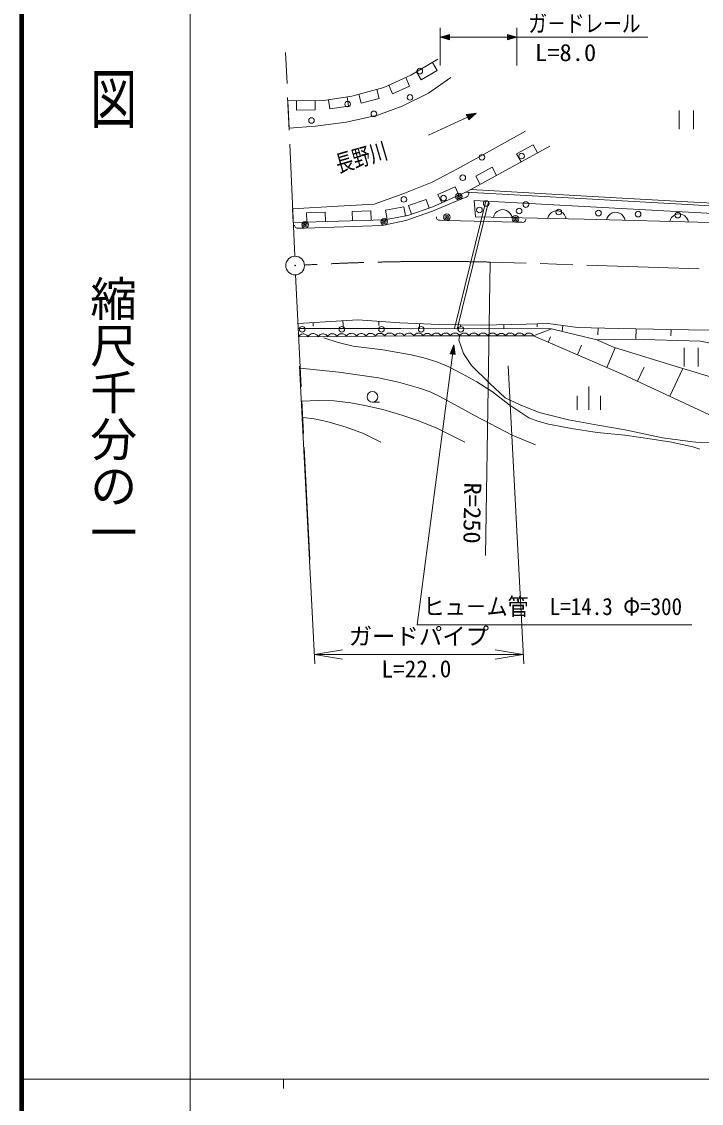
# Model space of a CAD drawing. Units: millimetres, scale not verified. Extents: x 40000 to 680000, y 20000 to 380000.
# Drawn here: x 40000 to 112670, y 202409 to 318142 of the extents above; entities that cross this region are included whole.
import ezdxf
from ezdxf.enums import TextEntityAlignment as Align

# ---------------------------------------------------------------- set-up
doc = ezdxf.new("R2010")
doc.units = ezdxf.units.MM
doc.header["$LTSCALE"] = 1000
doc.linetypes.add('CHAIN', pattern=[18.5, 12, -1.5, 3.5, -1.5])
for name, color, linetype, lineweight in [('M-BGD', 7, 'Continuous', 13), ('M-BMK', 2, 'CHAIN', 13), ('M-BMK-SRVR', 3, 'Continuous', 13), ('M-STR-HTXT', 7, 'Continuous', 13), ('M-TTL', 2, 'Continuous', 140), ('M-TTL-BAND', 7, 'Continuous', 13)]:
    doc.layers.add(name, color=color, linetype=linetype, lineweight=lineweight)
doc.layers.add('M-BGD-HTXT', color=7, linetype='Continuous')
doc.styles.add('@ＭＳ ゴシック', font='')
doc.styles.add('ＭＳ ゴシック', font='')
doc.styles.get('@ＭＳ ゴシック').set_extended_font_data('@MS Gothic')
doc.styles.get('ＭＳ ゴシック').set_extended_font_data('MS Gothic')

# ---------------------------------------------------------------- blocks, each defined once
blk = doc.blocks.new('open_arrow')
at = {"color": 0, "linetype": 'Continuous', "lineweight": -2}
blk.add_lwpolyline([(7.5, 1.25), (0, 0), (7.5, -1.25)], dxfattribs=at)

msp = doc.modelspace()

# ---------------------------------------------------------------- linework, layer by layer
at = {"layer": 'M-BGD'}
for p, q in [((81609, 312410), (84509, 314140)), ((84430, 312929), (83918, 313787)), ((82200, 312763), (82712, 311904)), ((82712, 311904), (84430, 312929)), ((78708, 311087), (81609, 312410)), ((79249, 311334), (79664, 310424)), ((81483, 311254), (81068, 312164)), ((85883, 312156), (83491, 310476)), ((72297, 309713), (75299, 310171)), ((75299, 310171), (78708, 311087)), ((76038, 310370), (76297, 309404)), ((78229, 309923), (77969, 310889)), ((79664, 310424), (81483, 311254)), ((83491, 310476), (80693, 309103)), ((68455, 309668), (72297, 309713)), ((68584, 306757), (68455, 309668)), ((69376, 309679), (69388, 308679)), ((71388, 308702), (71376, 309702)), ((72809, 309791), (72960, 308803)), ((72960, 308803), (74937, 309104)), ((74937, 309104), (74786, 310093)), ((76297, 309404), (78229, 309923)), ((80693, 309103), (78098, 308136)), ((69388, 308679), (71388, 308702)), ((78098, 308136), (74688, 307372)), ((83491, 305999), (88580, 308339)), ((88580, 308339), (87538, 308212)), ((87538, 308212), (87805, 307631)), ((88471, 308289), (87599, 308174)), ((87599, 308174), (87816, 307702)), ((88362, 308239), (87661, 308136)), ((87661, 308136), (87828, 307773)), ((88253, 308189), (87722, 308099)), ((87722, 308099), (87839, 307844)), ((88144, 308139), (87783, 308061)), ((87783, 308061), (87850, 307916)), ((87805, 307631), (88580, 308339)), ((87816, 307702), (88471, 308289)), ((87828, 307773), (88362, 308239)), ((87839, 307844), (88253, 308189)), ((87999, 308072), (87845, 308023)), ((87845, 308023), (87862, 307987)), ((87850, 307916), (88144, 308139)), ((87862, 307987), (87999, 308072)), ((110308, 308646), (110308, 306646)), ((111828, 306646), (111828, 308646)), ((71432, 306965), (68584, 306757)), ((74688, 307372), (71432, 306965)), ((90005, 304268), (93872, 306406)), ((96467, 304828), (87715, 299994)), ((94671, 304978), (92920, 304012)), ((95154, 304103), (94671, 304978)), ((86595, 302386), (90005, 304268)), ((92920, 304012), (93404, 303136)), ((83899, 300961), (86595, 302386)), ((90295, 302561), (88544, 301594)), ((90778, 301686), (90295, 302561)), ((80845, 299740), (83899, 300961)), ((88544, 301594), (89028, 300719)), ((87715, 299994), (83949, 298315)), ((86338, 300475), (84512, 299660)), ((86745, 299562), (86338, 300475)), ((100378, 299185), (87503, 299900)), ((87775, 299865), (87796, 299814)), ((87796, 299814), (87804, 299725)), ((100395, 299485), (88047, 300170)), ((73823, 298417), (77691, 298620)), ((77691, 298620), (80845, 299740)), ((83244, 299129), (81354, 298475)), ((83571, 298184), (83244, 299129)), ((86880, 299105), (83926, 297852)), ((84512, 299660), (84919, 298747)), ((86271, 285307), (89615, 298939)), ((86563, 285235), (89907, 298867)), ((87525, 299379), (86880, 299105)), ((87628, 299423), (87525, 299379)), ((87707, 299487), (87628, 299423)), ((87755, 299553), (87707, 299487)), ((87792, 299644), (87755, 299553)), ((87804, 299725), (87792, 299644)), ((88529, 297246), (88398, 299005)), ((88398, 299005), (122464, 297137)), ((111834, 298531), (100378, 299185)), ((111851, 298830), (100395, 299485)), ((124552, 298114), (111851, 298830)), ((68966, 298113), (73823, 298417)), ((69032, 296638), (68966, 298113)), ((72445, 297744), (70446, 297682)), ((70446, 297682), (70477, 296682)), ((72476, 296744), (72445, 297744)), ((77334, 297896), (75335, 297834)), ((75335, 297834), (75366, 296834)), ((77365, 296896), (77334, 297896)), ((80860, 298334), (78893, 297973)), ((78893, 297973), (79073, 296989)), ((81040, 297351), (80860, 298334)), ((83926, 297852), (81060, 296867)), ((83949, 298315), (81303, 297399)), ((81354, 298475), (81681, 297530)), ((90515, 297443), (90430, 297205)), ((90639, 297640), (90515, 297443)), ((90844, 297836), (90639, 297640)), ((91046, 297951), (90844, 297836)), ((91288, 298026), (91046, 297951)), ((91608, 298019), (91288, 298026)), ((91846, 297934), (91608, 298019)), ((92043, 297809), (91846, 297934)), ((92239, 297605), (92043, 297809)), ((92355, 297402), (92239, 297605)), ((96440, 297513), (96316, 297316)), ((96645, 297708), (96440, 297513)), ((96847, 297824), (96645, 297708)), ((97089, 297899), (96847, 297824)), ((97409, 297892), (97089, 297899)), ((97647, 297807), (97409, 297892)), ((97844, 297682), (97647, 297807)), ((98040, 297478), (97844, 297682)), ((98155, 297275), (98040, 297478)), ((102932, 297558), (102727, 297364)), ((103135, 297673), (102932, 297558)), ((103377, 297747), (103135, 297673)), ((103697, 297738), (103377, 297747)), ((103935, 297652), (103697, 297738)), ((104131, 297527), (103935, 297652)), ((104326, 297322), (104131, 297527)), ((109903, 297495), (109699, 297380)), ((110145, 297569), (109903, 297495)), ((110464, 297560), (110145, 297569)), ((110702, 297474), (110464, 297560)), ((110899, 297349), (110702, 297474)), ((124595, 297811), (111834, 298531)), ((78810, 296941), (69032, 296638)), ((69187, 296333), (69185, 296375)), ((69203, 296263), (69187, 296333)), ((78553, 296330), (70316, 296061)), ((81060, 296867), (78553, 296330)), ((81303, 297399), (78810, 296941)), ((84336, 297202), (84337, 297244)), ((84348, 297132), (84336, 297202)), ((84388, 297047), (84348, 297132)), ((84428, 296990), (84388, 297047)), ((84483, 296947), (84428, 296990)), ((84566, 296903), (84483, 296947)), ((84636, 296887), (84566, 296903)), ((84748, 296884), (84636, 296887)), ((85448, 296867), (84748, 296884)), ((92790, 296688), (85448, 296867)), ((100131, 296992), (88529, 297246)), ((92429, 297161), (92355, 297402)), ((93489, 296671), (92790, 296688)), ((93601, 296668), (93489, 296671)), ((93700, 296694), (93601, 296668)), ((93771, 296734), (93700, 296694)), ((93843, 296802), (93771, 296734)), ((93886, 296871), (93843, 296802)), ((93916, 296955), (93886, 296871)), ((93918, 297011), (93916, 296955)), ((96316, 297316), (96231, 297077)), ((98230, 297034), (98155, 297275)), ((113666, 296636), (100131, 296992)), ((102601, 297167), (102515, 296929)), ((102727, 297364), (102601, 297167)), ((104441, 297119), (104326, 297322)), ((104514, 296877), (104441, 297119)), ((109369, 296989), (109283, 296751)), ((109494, 297186), (109369, 296989)), ((109699, 297380), (109494, 297186)), ((111094, 297144), (110899, 297349)), ((111208, 296940), (111094, 297144)), ((111282, 296698), (111208, 296940)), ((69248, 296180), (69203, 296263)), ((69291, 296126), (69248, 296180)), ((69349, 296086), (69291, 296126)), ((69434, 296046), (69349, 296086)), ((69505, 296035), (69434, 296046)), ((69616, 296038), (69505, 296035)), ((70316, 296061), (69616, 296038)), ((69549, 285832), (75957, 286234)), ((71151, 285933), (71174, 285570)), ((74355, 286133), (74405, 285327)), ((75957, 286234), (80450, 285931)), ((78204, 286082), (78173, 285628)), ((80450, 285931), (84640, 285729)), ((69621, 284420), (69575, 285329)), ((69575, 285329), (80551, 285325)), ((80551, 285325), (69575, 285329)), ((70052, 284723), (69932, 284702)), ((70172, 284724), (70052, 284723)), ((70292, 284705), (70172, 284724)), ((70413, 284646), (70292, 284705)), ((70964, 284739), (70833, 284672)), ((71096, 284762), (70964, 284739)), ((71228, 284763), (71096, 284762)), ((71360, 284742), (71228, 284763)), ((71493, 284677), (71360, 284742)), ((72032, 284719), (71913, 284658)), ((72152, 284740), (72032, 284719)), ((72272, 284741), (72152, 284740)), ((72392, 284722), (72272, 284741)), ((72513, 284663), (72392, 284722)), ((73032, 284727), (72913, 284666)), ((73152, 284748), (73032, 284727)), ((73272, 284749), (73152, 284748)), ((73392, 284730), (73272, 284749)), ((73513, 284671), (73392, 284730)), ((74032, 284735), (73913, 284674)), ((74152, 284756), (74032, 284735)), ((74272, 284757), (74152, 284756)), ((74392, 284738), (74272, 284757)), ((74513, 284679), (74392, 284738)), ((75064, 284771), (74932, 284704)), ((75196, 284794), (75064, 284771)), ((75328, 284795), (75196, 284794)), ((75460, 284774), (75328, 284795)), ((75592, 284709), (75460, 284774)), ((75681, 284644), (75592, 284709)), ((76132, 284751), (76013, 284690)), ((76252, 284772), (76132, 284751)), ((76372, 284773), (76252, 284772)), ((76492, 284754), (76372, 284773)), ((76613, 284695), (76492, 284754)), ((77132, 284759), (77013, 284698)), ((77252, 284780), (77132, 284759)), ((77372, 284781), (77252, 284780)), ((77492, 284762), (77372, 284781)), ((77613, 284703), (77492, 284762)), ((78013, 284706), (77933, 284646)), ((78132, 284767), (78013, 284706)), ((78252, 284788), (78132, 284767)), ((78372, 284789), (78252, 284788)), ((78492, 284770), (78372, 284789)), ((78613, 284711), (78492, 284770)), ((78693, 284652), (78613, 284711)), ((79032, 284736), (78945, 284670)), ((79164, 284803), (79032, 284736)), ((79296, 284826), (79164, 284803)), ((79428, 284827), (79296, 284826)), ((79560, 284806), (79428, 284827)), ((79692, 284742), (79560, 284806)), ((79781, 284676), (79692, 284742)), ((80113, 284723), (80033, 284662)), ((80232, 284784), (80113, 284723)), ((80352, 284805), (80232, 284784)), ((80472, 284806), (80352, 284805)), ((80592, 284787), (80472, 284806)), ((80551, 285325), (96656, 285274)), ((96656, 285274), (80551, 285325)), ((80712, 284728), (80592, 284787)), ((80793, 284668), (80712, 284728)), ((81112, 284731), (81033, 284670)), ((81232, 284792), (81112, 284731)), ((81352, 284813), (81232, 284792)), ((81472, 284814), (81352, 284813)), ((81592, 284795), (81472, 284814)), ((81712, 284735), (81592, 284795)), ((81793, 284676), (81712, 284735)), ((82138, 284737), (82058, 284677)), ((82258, 284797), (82138, 284737)), ((82378, 284817), (82258, 284797)), ((82498, 284817), (82378, 284817)), ((82618, 284797), (82498, 284817)), ((82545, 285830), (82521, 285319)), ((82738, 284737), (82618, 284797)), ((82818, 284677), (82738, 284737)), ((83118, 284715), (83046, 284661)), ((83226, 284769), (83118, 284715)), ((83334, 284787), (83226, 284769)), ((83442, 284787), (83334, 284787)), ((83550, 284769), (83442, 284787)), ((83658, 284715), (83550, 284769)), ((83730, 284661), (83658, 284715)), ((84038, 284737), (83958, 284677)), ((84158, 284797), (84038, 284737)), ((84278, 284817), (84158, 284797)), ((84398, 284817), (84278, 284817)), ((84518, 284797), (84398, 284817)), ((84638, 284737), (84518, 284797)), ((84718, 284677), (84638, 284737)), ((84640, 285729), (89184, 285678)), ((85038, 284737), (84958, 284677)), ((85158, 284797), (85038, 284737)), ((85278, 284817), (85158, 284797)), ((85398, 284817), (85278, 284817)), ((85518, 284797), (85398, 284817)), ((85638, 284737), (85518, 284797)), ((85718, 284677), (85638, 284737)), ((86038, 284737), (85958, 284677)), ((86158, 284797), (86038, 284737)), ((86278, 284817), (86158, 284797)), ((86398, 284817), (86278, 284817)), ((86518, 284797), (86398, 284817)), ((86638, 284737), (86518, 284797)), ((86718, 284677), (86638, 284737)), ((86912, 285703), (86910, 285464)), ((87038, 284737), (86958, 284677)), ((87158, 284797), (87038, 284737)), ((87278, 284817), (87158, 284797)), ((87398, 284817), (87278, 284817)), ((87518, 284797), (87398, 284817)), ((87638, 284737), (87518, 284797)), ((87718, 284677), (87638, 284737)), ((88038, 284737), (87958, 284677)), ((88158, 284797), (88038, 284737)), ((88278, 284817), (88158, 284797)), ((88398, 284817), (88278, 284817)), ((88518, 284797), (88398, 284817)), ((88638, 284737), (88518, 284797)), ((88718, 284677), (88638, 284737)), ((89038, 284737), (88958, 284677)), ((89158, 284797), (89038, 284737)), ((89278, 284817), (89158, 284797)), ((89184, 285678), (93930, 285779)), ((89398, 284817), (89278, 284817)), ((89518, 284797), (89398, 284817)), ((89638, 284737), (89518, 284797)), ((89718, 284677), (89638, 284737)), ((90038, 284737), (89958, 284677)), ((90158, 284797), (90038, 284737)), ((90278, 284817), (90158, 284797)), ((90398, 284817), (90278, 284817)), ((90518, 284797), (90398, 284817)), ((90638, 284737), (90518, 284797)), ((90718, 284677), (90638, 284737)), ((91018, 284715), (90946, 284661)), ((91126, 284769), (91018, 284715)), ((91234, 284787), (91126, 284769)), ((91342, 284787), (91234, 284787)), ((91450, 284769), (91342, 284787)), ((91558, 284715), (91450, 284769)), ((91557, 285729), (91566, 285290)), ((91630, 284661), (91558, 284715)), ((91938, 284737), (91858, 284677)), ((92058, 284797), (91938, 284737)), ((92178, 284817), (92058, 284797)), ((92298, 284817), (92178, 284817)), ((92418, 284797), (92298, 284817)), ((92538, 284737), (92418, 284797)), ((92618, 284677), (92538, 284737)), ((92938, 284737), (92858, 284677)), ((93058, 284797), (92938, 284737)), ((93178, 284817), (93058, 284797)), ((93298, 284817), (93178, 284817)), ((93418, 284797), (93298, 284817)), ((93538, 284737), (93418, 284797)), ((93618, 284677), (93538, 284737)), ((93938, 284737), (93858, 284677)), ((93930, 285779), (96303, 285830)), ((94058, 284797), (93938, 284737)), ((94178, 284817), (94058, 284797)), ((94298, 284817), (94178, 284817)), ((94418, 284797), (94298, 284817)), ((94538, 284737), (94418, 284797)), ((94618, 284677), (94538, 284737)), ((96656, 285274), (94738, 284517)), ((95116, 285804), (95123, 285489)), ((96303, 285830), (99433, 285426)), ((101503, 284113), (96656, 285274)), ((97868, 285628), (97787, 285003)), ((99433, 285426), (103825, 285325)), ((101629, 285375), (101611, 284619)), ((103825, 285325), (111297, 285173)), ((105693, 285287), (105670, 284153)), ((109429, 285211), (109415, 284514)), ((111297, 285173), (118567, 285072)), ((69674, 284520), (69615, 284420)), ((81914, 284517), (69621, 284420)), ((69733, 284581), (69674, 284520)), ((69813, 284641), (69733, 284581)), ((69932, 284702), (69813, 284641)), ((70493, 284587), (70413, 284646)), ((70554, 284527), (70493, 284587)), ((70615, 284428), (70554, 284527)), ((70680, 284538), (70615, 284428)), ((70745, 284605), (70680, 284538)), ((70833, 284672), (70745, 284605)), ((71581, 284611), (71493, 284677)), ((71648, 284546), (71581, 284611)), ((71715, 284436), (71648, 284546)), ((71774, 284537), (71715, 284436)), ((71833, 284597), (71774, 284537)), ((71913, 284658), (71833, 284597)), ((72593, 284603), (72513, 284663)), ((72654, 284544), (72593, 284603)), ((72714, 284444), (72654, 284544)), ((72774, 284545), (72714, 284444)), ((72833, 284605), (72774, 284545)), ((72913, 284666), (72833, 284605)), ((73593, 284611), (73513, 284671)), ((73654, 284552), (73593, 284611)), ((73714, 284452), (73654, 284552)), ((73774, 284553), (73714, 284452)), ((73833, 284613), (73774, 284553)), ((73913, 284674), (73833, 284613)), ((74593, 284619), (74513, 284679)), ((74654, 284560), (74593, 284619)), ((74714, 284460), (74654, 284560)), ((74780, 284571), (74714, 284460)), ((74845, 284637), (74780, 284571)), ((74932, 284704), (74845, 284637)), ((75748, 284578), (75681, 284644)), ((75814, 284469), (75748, 284578)), ((75874, 284569), (75814, 284469)), ((75933, 284630), (75874, 284569)), ((76013, 284690), (75933, 284630)), ((76693, 284636), (76613, 284695)), ((76754, 284576), (76693, 284636)), ((76814, 284477), (76754, 284576)), ((76874, 284577), (76814, 284477)), ((76933, 284638), (76874, 284577)), ((77013, 284698), (76933, 284638)), ((77693, 284644), (77613, 284703)), ((77754, 284584), (77693, 284644)), ((77814, 284485), (77754, 284584)), ((77874, 284585), (77814, 284485)), ((77933, 284646), (77874, 284585)), ((78754, 284592), (78693, 284652)), ((78814, 284493), (78754, 284592)), ((78879, 284603), (78814, 284493)), ((78945, 284670), (78879, 284603)), ((79847, 284611), (79781, 284676)), ((79914, 284501), (79847, 284611)), ((79973, 284602), (79914, 284501)), ((80033, 284662), (79973, 284602)), ((80853, 284609), (80793, 284668)), ((80914, 284509), (80853, 284609)), ((80973, 284610), (80914, 284509)), ((81033, 284670), (80973, 284610)), ((81853, 284617), (81793, 284676)), ((81914, 284517), (81853, 284617)), ((94738, 284517), (81914, 284517)), ((81998, 284617), (81938, 284517)), ((82058, 284677), (81998, 284617)), ((82878, 284617), (82818, 284677)), ((82938, 284517), (82878, 284617)), ((82992, 284607), (82938, 284517)), ((83046, 284661), (82992, 284607)), ((83784, 284607), (83730, 284661)), ((83838, 284517), (83784, 284607)), ((83898, 284617), (83838, 284517)), ((83958, 284677), (83898, 284617)), ((84778, 284617), (84718, 284677)), ((84838, 284517), (84778, 284617)), ((84898, 284617), (84838, 284517)), ((84958, 284677), (84898, 284617)), ((85778, 284617), (85718, 284677)), ((85838, 284517), (85778, 284617)), ((85898, 284617), (85838, 284517)), ((85958, 284677), (85898, 284617)), ((86778, 284617), (86718, 284677)), ((86743, 284063), (86844, 284669)), ((87248, 282649), (86743, 284063)), ((86838, 284517), (86778, 284617)), ((86898, 284617), (86838, 284517)), ((86958, 284677), (86898, 284617)), ((87778, 284617), (87718, 284677)), ((87838, 284517), (87778, 284617)), ((87898, 284617), (87838, 284517)), ((87958, 284677), (87898, 284617)), ((88778, 284617), (88718, 284677)), ((88838, 284517), (88778, 284617)), ((88898, 284617), (88838, 284517)), ((88958, 284677), (88898, 284617)), ((89778, 284617), (89718, 284677)), ((89838, 284517), (89778, 284617)), ((89898, 284617), (89838, 284517)), ((89958, 284677), (89898, 284617)), ((90778, 284617), (90718, 284677)), ((90838, 284517), (90778, 284617)), ((90892, 284607), (90838, 284517)), ((90946, 284661), (90892, 284607)), ((91684, 284607), (91630, 284661)), ((91738, 284517), (91684, 284607)), ((91798, 284617), (91738, 284517)), ((91858, 284677), (91798, 284617)), ((92678, 284617), (92618, 284677)), ((92738, 284517), (92678, 284617)), ((92798, 284617), (92738, 284517)), ((92858, 284677), (92798, 284617)), ((93678, 284617), (93618, 284677)), ((93738, 284517), (93678, 284617)), ((93798, 284617), (93738, 284517)), ((93858, 284677), (93798, 284617)), ((94678, 284617), (94618, 284677)), ((94738, 284517), (94678, 284617)), ((104128, 280478), (94738, 284517)), ((96303, 283844), (96546, 284409)), ((105268, 284164), (101503, 284113)), ((101503, 284113), (103270, 283305)), ((112588, 283962), (105268, 284164)), ((115213, 283406), (112588, 283962)), ((88106, 281336), (87248, 282649)), ((99433, 282498), (99870, 283515)), ((102563, 281151), (103464, 283246)), ((103270, 283305), (109984, 281236)), ((110822, 283245), (110822, 281245)), ((112342, 281245), (112342, 283245)), ((90025, 279469), (88106, 281336)), ((109984, 281236), (115083, 279721)), ((114477, 275632), (104128, 280478)), ((105853, 279670), (106550, 281159)), ((109303, 278055), (110693, 281025)), ((91691, 277903), (90025, 279469)), ((100627, 279103), (100627, 276603)), ((93306, 277146), (91691, 277903)), ((99377, 278103), (99377, 276603)), ((101877, 278103), (101877, 276603)), ((77504, 277434), (78254, 277434)), ((95326, 276338), (93306, 277146)), ((98456, 275531), (95326, 276338)), ((101586, 274975), (98456, 275531)), ((104514, 274470), (101586, 274975)), ((108503, 273612), (104514, 274470)), ((112037, 273158), (108503, 273612)), ((113955, 273107), (112037, 273158))]:
    msp.add_line(p, q, dxfattribs=at)
for points in [[(72304, 284315), (73830, 283820), (75428, 283418), (78603, 283011), (81630, 282501), (83012, 282188), (84393, 281757), (85679, 281205), (87097, 280478), (88665, 279591), (90337, 278521), (92103, 277194), (94234, 275769), (95173, 275414), (96345, 275093), (98801, 274613), (101540, 274188), (104480, 273888), (107401, 273481), (109496, 273136), (111746, 272640), (112491, 272401)], [(69780, 281084), (73906, 280628), (78149, 280050), (80292, 279552), (82530, 278925), (83661, 278526), (84790, 278018), (88492, 275972), (92441, 273907), (94922, 272855)], [(69932, 277550), (71732, 277610), (73406, 277555), (75195, 277344), (76863, 277045), (78615, 276641), (80535, 276081), (82350, 275469), (84397, 274662), (87400, 273158)], [(70083, 275783), (71275, 275633), (72627, 275344), (74678, 274739), (76560, 274064), (78413, 273158)]]:
    msp.add_lwpolyline(points, dxfattribs=at)
for centre, radius in [((82568, 312848), 300), ((81519, 310037), 300), ((74848, 309326), 300), ((70988, 307566), 300), ((77659, 308277), 300), ((89214, 303631), 300), ((93455, 303762), 300), ((87160, 301445), 300), ((86744, 299428), 350), ((80865, 299127), 300), ((85105, 299259), 300), ((86744, 299428), 210), ((86744, 299428), 70), ((89670, 298682), 300), ((93911, 298570), 300), ((85456, 297217), 350), ((88945, 297994), 300), ((93186, 297882), 300), ((97427, 297770), 300), ((101668, 297659), 300), ((105909, 297547), 300), ((110151, 297436), 300), ((70305, 296411), 350), ((70305, 296411), 210), ((70305, 296411), 70), ((78755, 296731), 350), ((78755, 296731), 210), ((78755, 296731), 70), ((85456, 297217), 210), ((85456, 297217), 70), ((92798, 297038), 350), ((92798, 297038), 210), ((92798, 297038), 70), ((69989, 285224), 300), ((74231, 285224), 300), ((78474, 285224), 300), ((82717, 285224), 300), ((86959, 285224), 300), ((77504, 278004), 570)]:
    msp.add_circle(centre, radius, dxfattribs=at)
at = {"layer": 'M-BMK'}
for p, q in [((69191, 293042), (68226, 314853)), ((167892, 289952), (90092, 292417)), ((69285, 291044), (70872, 259726))]:
    msp.add_line(p, q, dxfattribs=at)
msp.add_arc((84143, 42488), 250000, 88.63638, 93.18951, dxfattribs=at)
at = {"layer": 'M-BMK-SRVR'}
for radius in [1000, 40]:
    msp.add_circle((69235, 292043), radius, dxfattribs=at)
at = {"layer": 'M-STR-HTXT'}
for p, q in [((84731, 313458), (84731, 317478)), ((92927, 317478), (92927, 313458)), ((84731, 316478), (85731, 316758)), ((85731, 316198), (84731, 316478)), ((84731, 316478), (106945, 316478)), ((85011, 316478), (85691, 316678)), ((85691, 316278), (85011, 316478)), ((85171, 316478), (85651, 316598)), ((85651, 316358), (85171, 316478)), ((85411, 316478), (85611, 316518)), ((85611, 316438), (85411, 316478)), ((85611, 316518), (85611, 316438)), ((85651, 316598), (85651, 316358)), ((85691, 316678), (85691, 316278)), ((85731, 316758), (85731, 316198)), ((91927, 316198), (91927, 316758)), ((91927, 316758), (92927, 316478)), ((92927, 316478), (91927, 316198)), ((91967, 316278), (91967, 316678)), ((91967, 316678), (92647, 316478)), ((92647, 316478), (91967, 316278)), ((92007, 316358), (92007, 316598)), ((92007, 316598), (92487, 316478)), ((92487, 316478), (92007, 316358)), ((92047, 316438), (92047, 316518)), ((92047, 316518), (92247, 316478)), ((92247, 316478), (92047, 316438)), ((90092, 292417), (89609, 261032)), ((86208, 283564), (82293, 253602)), ((85801, 282608), (86208, 283564)), ((86208, 283564), (86356, 282536)), ((86356, 282536), (85801, 282608)), ((85886, 282638), (86172, 283286)), ((86282, 282586), (85886, 282638)), ((85970, 282667), (86151, 283127)), ((86208, 282636), (85970, 282667)), ((86055, 282696), (86120, 282889)), ((86134, 282686), (86055, 282696)), ((86120, 282889), (86134, 282686)), ((86151, 283127), (86208, 282636)), ((86172, 283286), (86282, 282586)), ((69689, 281274), (71358, 249423)), ((92009, 281325), (93681, 249423)), ((82293, 253602), (111643, 253602)), ((71306, 250421), (93629, 250421))]:
    msp.add_line(p, q, dxfattribs=at)
at = {"layer": 'M-TTL'}
msp.add_line((40000, 380000), (40000, 20000), dxfattribs=at)
at = {"layer": 'M-TTL-BAND'}
for p, q in [((58000, 370000), (58000, 20000)), ((40000, 205000), (579000, 205000)), ((68000, 205000), (68000, 204000))]:
    msp.add_line(p, q, dxfattribs=at)

# ---------------------------------------------------------------- block references
at = {"layer": 'M-STR-HTXT', "xscale": 400, "yscale": 400}
msp.add_blockref('open_arrow', (71306, 250421), dxfattribs=at)
at = {"layer": 'M-STR-HTXT', "xscale": 400, "yscale": 400, "rotation": 180}
msp.add_blockref('open_arrow', (93629, 250421), dxfattribs=at)

# ---------------------------------------------------------------- texts
at = {"layer": 'M-BGD-HTXT', "style": 'ＭＳ ゴシック', "width": 0.75}
msp.add_text('長野川', height=1833, rotation=16.3, dxfattribs=at).set_placement((74021, 301442), align=Align.BOTTOM_LEFT)
at = {"layer": 'M-STR-HTXT', "style": 'ＭＳ ゴシック'}
for s, width, p in [('ガ－ドレール', 0.8, (94176, 316478)), ('L=8.0', 1.05, (94884, 313368)), ('ヒュ－ム管\u3000L=14.3 Φ=300', 0.9, (82960, 254102))]:
    msp.add_text(s, height=1833, dxfattribs=dict(at, width=width)).set_placement(p, align=Align.BOTTOM_LEFT)
at = {"layer": 'M-STR-HTXT', "style": 'ＭＳ ゴシック', "width": 1.05}
msp.add_text('R=250', height=1833, rotation=269.1, dxfattribs=at).set_placement((86777, 268858), align=Align.BOTTOM_LEFT)
at = {"layer": 'M-STR-HTXT', "style": 'ＭＳ ゴシック'}
msp.add_text('ガードパイプ', height=1833, dxfattribs=at).set_placement((74967, 250921), align=Align.BOTTOM_LEFT)
msp.add_text('L=22.0', height=1833, rotation=0.211, dxfattribs=at).set_placement((85947, 247444), align=Align.BOTTOM_RIGHT)
at = {"layer": 'M-TTL-BAND', "style": '@ＭＳ ゴシック', "width": 1.4}
msp.add_text('平  面  図', height=3666, rotation=270, dxfattribs=at).set_placement((49777, 306475), align=Align.MIDDLE_RIGHT)
at = {"layer": 'M-TTL-BAND', "style": '@ＭＳ ゴシック'}
msp.add_text('縮尺千分の一', height=3666, rotation=270, dxfattribs=at).set_placement((49777, 261030), align=Align.MIDDLE_RIGHT)

doc.saveas('drawing.dxf')
